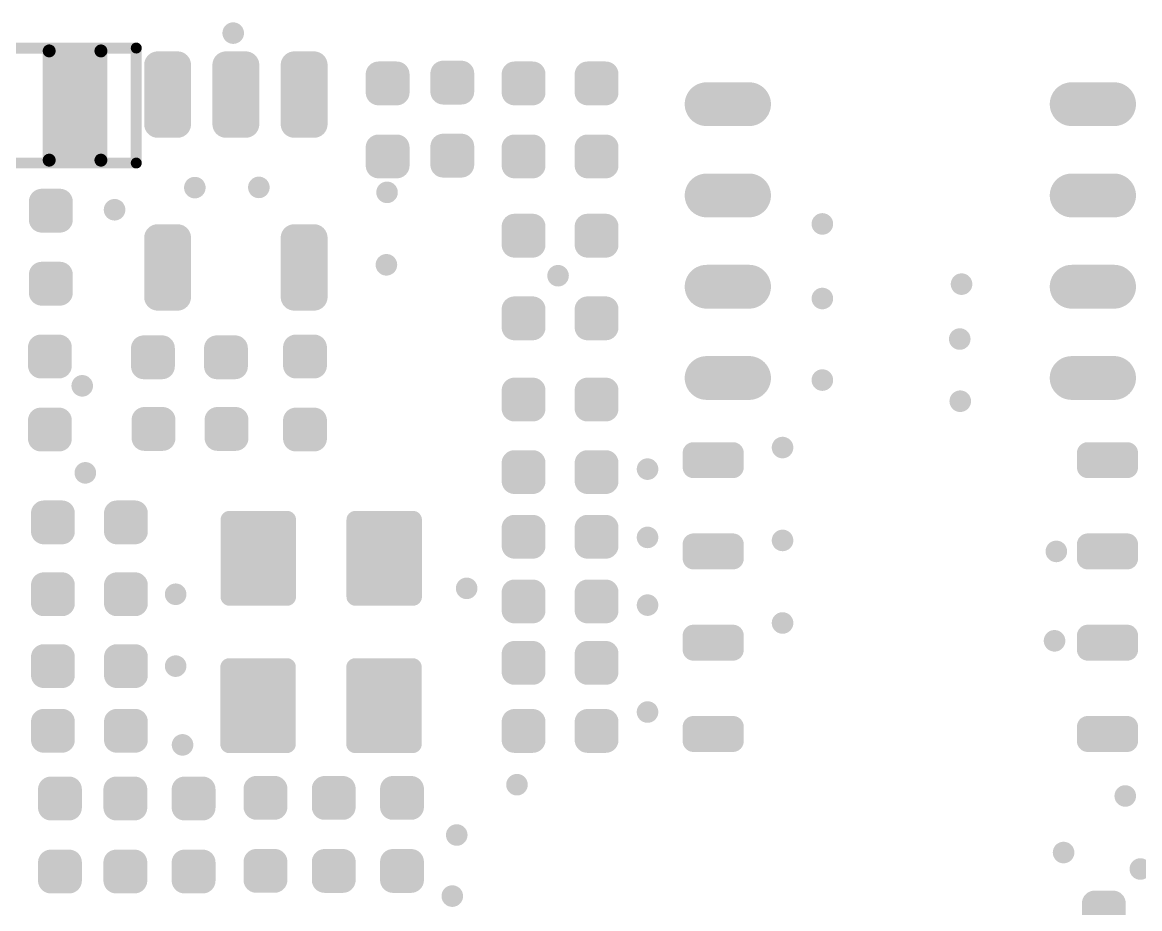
# Model space of a CAD drawing. Header units: millimetres. Extents: x 135.3 to 226.6, y 69.5 to 125.
# Drawn here: x 166.64 to 182.19, y 87.43 to 99.76 of the extents above; entities that cross this region are included whole.
import ezdxf

# ---------------------------------------------------------------- set-up
doc = ezdxf.new("R2010")
doc.units = ezdxf.units.MM
for name, color, linetype in [('Mechanical13', 56, 'Continuous'), ('TopSolder', 216, 'Continuous'), ('ViaHoleLayer', 16, 'Continuous')]:
    doc.layers.add(name, color=color, linetype=linetype)

# ---------------------------------------------------------------- blocks, each defined once
blk = doc.blocks.new('WSON8_6_5__2')
at = {"layer": 'TopSolder', "const_width": 0.15}
for points in [[(-3.246, 2.005, 1), (-3.096, 2.005, 1)], [(-2.696, 2.005, 1), (-2.546, 2.005, 1)], [(2.241, 2.005, 1), (2.391, 2.005, 1)], [(2.791, 2.005, 1), (2.941, 2.005, 1)], [(-3.246, 1.805, 1), (-3.096, 1.805, 1)], [(-2.696, 1.805, 1), (-2.546, 1.805, 1)], [(2.241, 1.805, 1), (2.391, 1.805, 1)], [(2.791, 1.805, 1), (2.941, 1.805, 1)], [(-3.246, 0.735, 1), (-3.096, 0.735, 1)], [(-2.696, 0.735, 1), (-2.546, 0.735, 1)], [(2.241, 0.735, 1), (2.391, 0.735, 1)], [(2.791, 0.735, 1), (2.941, 0.735, 1)], [(-3.246, 0.535, 1), (-3.096, 0.535, 1)], [(-2.696, 0.535, 1), (-2.546, 0.535, 1)], [(2.241, 0.535, 1), (2.391, 0.535, 1)], [(2.791, 0.535, 1), (2.941, 0.535, 1)], [(-3.246, -0.535, 1), (-3.096, -0.535, 1)], [(-2.696, -0.535, 1), (-2.546, -0.535, 1)], [(2.241, -0.535, 1), (2.391, -0.535, 1)], [(2.791, -0.535, 1), (2.941, -0.535, 1)], [(-3.246, -0.735, 1), (-3.096, -0.735, 1)], [(-2.696, -0.735, 1), (-2.546, -0.735, 1)], [(2.241, -0.735, 1), (2.391, -0.735, 1)], [(2.791, -0.735, 1), (2.941, -0.735, 1)], [(-3.246, -1.805, 1), (-3.096, -1.805, 1)], [(-2.696, -1.805, 1), (-2.546, -1.805, 1)], [(2.241, -1.805, 1), (2.391, -1.805, 1)], [(2.791, -1.805, 1), (2.941, -1.805, 1)], [(-3.246, -2.005, 1), (-3.096, -2.005, 1)], [(-2.696, -2.005, 1), (-2.546, -2.005, 1)], [(2.241, -2.005, 1), (2.391, -2.005, 1)], [(2.791, -2.005, 1), (2.941, -2.005, 1)]]:
    blk.add_lwpolyline(points, format="xyb", close=True, dxfattribs=at)
at = {"layer": 'TopSolder'}
for points in [[(-3.171, 1.655), (-2.621, 1.655), (-3.171, 2.155), (-2.621, 2.155)], [(2.316, 1.655), (2.866, 1.655), (2.316, 2.155), (2.866, 2.155)], [(-3.321, 1.805), (-2.471, 1.805), (-3.321, 2.005), (-2.471, 2.005)], [(2.166, 1.805), (3.016, 1.805), (2.166, 2.005), (3.016, 2.005)], [(-3.171, 0.385), (-2.621, 0.385), (-3.171, 0.885), (-2.621, 0.885)], [(2.316, 0.385), (2.866, 0.385), (2.316, 0.885), (2.866, 0.885)], [(-3.321, 0.535), (-2.471, 0.535), (-3.321, 0.735), (-2.471, 0.735)], [(2.166, 0.535), (3.016, 0.535), (2.166, 0.735), (3.016, 0.735)], [(-3.171, -0.885), (-2.621, -0.885), (-3.171, -0.385), (-2.621, -0.385)], [(2.316, -0.885), (2.866, -0.885), (2.316, -0.385), (2.866, -0.385)], [(-3.321, -0.735), (-2.471, -0.735), (-3.321, -0.535), (-2.471, -0.535)], [(2.166, -0.735), (3.016, -0.735), (2.166, -0.535), (3.016, -0.535)], [(-3.171, -2.155), (-2.621, -2.155), (-3.171, -1.655), (-2.621, -1.655)], [(2.316, -2.155), (2.866, -2.155), (2.316, -1.655), (2.866, -1.655)], [(-3.321, -2.005), (-2.471, -2.005), (-3.321, -1.805), (-2.471, -1.805)], [(2.166, -2.005), (3.016, -2.005), (2.166, -1.805), (3.016, -1.805)]]:
    blk.add_solid(points, dxfattribs=at)
blk = doc.blocks.new('0402R_N_HIGHDENSITY_3')
at = {"layer": 'TopSolder', "const_width": 0.1778}
for points in [[(-0.7239, 0.127, 1), (-0.5461, 0.127, 1)], [(-0.4699, 0.127, 1), (-0.2921, 0.127, 1)], [(0.2921, 0.127, 1), (0.4699, 0.127, 1)], [(0.5461, 0.127, 1), (0.7239, 0.127, 1)], [(-0.7239, -0.127, 1), (-0.5461, -0.127, 1)], [(-0.4699, -0.127, 1), (-0.2921, -0.127, 1)], [(0.2921, -0.127, 1), (0.4699, -0.127, 1)], [(0.5461, -0.127, 1), (0.7239, -0.127, 1)]]:
    blk.add_lwpolyline(points, format="xyb", close=True, dxfattribs=at)
at = {"layer": 'TopSolder'}
for points in [[(-0.635, -0.3048), (-0.381, -0.3048), (-0.635, 0.3048), (-0.381, 0.3048)], [(0.381, -0.3048), (0.635, -0.3048), (0.381, 0.3048), (0.635, 0.3048)], [(-0.8128, -0.127), (-0.2032, -0.127), (-0.8128, 0.127), (-0.2032, 0.127)], [(0.2032, -0.127), (0.8128, -0.127), (0.2032, 0.127), (0.8128, 0.127)]]:
    blk.add_solid(points, dxfattribs=at)
blk = doc.blocks.new('SOP8_150____14')
at = {"layer": 'TopSolder', "const_width": 0.61}
for points in [[(-2.423, 1.905), (-3.013, 1.905)], [(2.657, 1.905), (2.067, 1.905)], [(-2.423, 0.635), (-3.013, 0.635)], [(2.657, 0.635), (2.067, 0.635)], [(-2.423, -0.635), (-3.013, -0.635)], [(2.657, -0.635), (2.067, -0.635)], [(-2.423, -1.905), (-3.013, -1.905)], [(2.657, -1.905), (2.067, -1.905)]]:
    blk.add_lwpolyline(points, dxfattribs=at)
at = {"layer": 'TopSolder', "const_width": 0.305}
for points in [[(-3.165, 1.905, 1), (-2.861, 1.905, 1)], [(-2.575, 1.905, 1), (-2.27, 1.905, 1)], [(1.915, 1.905, 1), (2.219, 1.905, 1)], [(2.505, 1.905, 1), (2.81, 1.905, 1)], [(-3.165, 0.635, 1), (-2.861, 0.635, 1)], [(-2.575, 0.635, 1), (-2.27, 0.635, 1)], [(1.915, 0.635, 1), (2.219, 0.635, 1)], [(2.505, 0.635, 1), (2.81, 0.635, 1)], [(-3.165, -0.635, 1), (-2.861, -0.635, 1)], [(-2.575, -0.635, 1), (-2.27, -0.635, 1)], [(1.915, -0.635, 1), (2.219, -0.635, 1)], [(2.505, -0.635, 1), (2.81, -0.635, 1)], [(-3.165, -1.905, 1), (-2.861, -1.905, 1)], [(-2.575, -1.905, 1), (-2.27, -1.905, 1)], [(1.915, -1.905, 1), (2.219, -1.905, 1)], [(2.505, -1.905, 1), (2.81, -1.905, 1)]]:
    blk.add_lwpolyline(points, format="xyb", close=True, dxfattribs=at)
blk = doc.blocks.new('0402C_N_HIGHDENSITY_32')
at = {"layer": 'TopSolder', "const_width": 0.1778}
for points in [[(-0.7239, 0.127, 1), (-0.5461, 0.127, 1)], [(-0.4699, 0.127, 1), (-0.2921, 0.127, 1)], [(0.2921, 0.127, 1), (0.4699, 0.127, 1)], [(0.5461, 0.127, 1), (0.7239, 0.127, 1)], [(-0.7239, -0.127, 1), (-0.5461, -0.127, 1)], [(-0.4699, -0.127, 1), (-0.2921, -0.127, 1)], [(0.2921, -0.127, 1), (0.4699, -0.127, 1)], [(0.5461, -0.127, 1), (0.7239, -0.127, 1)]]:
    blk.add_lwpolyline(points, format="xyb", close=True, dxfattribs=at)
at = {"layer": 'TopSolder'}
for points in [[(-0.635, -0.3048), (-0.381, -0.3048), (-0.635, 0.3048), (-0.381, 0.3048)], [(0.381, -0.3048), (0.635, -0.3048), (0.381, 0.3048), (0.635, 0.3048)], [(-0.8128, -0.127), (-0.2032, -0.127), (-0.8128, 0.127), (-0.2032, 0.127)], [(0.2032, -0.127), (0.8128, -0.127), (0.2032, 0.127), (0.8128, 0.127)]]:
    blk.add_solid(points, dxfattribs=at)
blk = doc.blocks.new('SOT23_5_M_35')
at = {"layer": 'TopSolder', "const_width": 0.188}
for points in [[(-1.182, 1.615, 1), (-0.993, 1.615, 1)], [(-0.907, 1.615, 1), (-0.718, 1.615, 1)], [(0.718, 1.615, 1), (0.907, 1.615, 1)], [(0.993, 1.615, 1), (1.182, 1.615, 1)], [(-1.182, 0.79, 1), (-0.993, 0.79, 1)], [(-0.907, 0.79, 1), (-0.718, 0.79, 1)], [(0.718, 0.79, 1), (0.907, 0.79, 1)], [(0.993, 0.79, 1), (1.182, 0.79, 1)], [(-1.182, -0.79, 1), (-0.993, -0.79, 1)], [(-0.907, -0.79, 1), (-0.718, -0.79, 1)], [(-0.232, -0.79, 1), (-0.043, -0.79, 1)], [(0.043, -0.79, 1), (0.232, -0.79, 1)], [(0.718, -0.79, 1), (0.907, -0.79, 1)], [(0.993, -0.79, 1), (1.182, -0.79, 1)], [(-1.182, -1.615, 1), (-0.993, -1.615, 1)], [(-0.907, -1.615, 1), (-0.718, -1.615, 1)], [(-0.232, -1.615, 1), (-0.043, -1.615, 1)], [(0.043, -1.615, 1), (0.232, -1.615, 1)], [(0.718, -1.615, 1), (0.907, -1.615, 1)], [(0.993, -1.615, 1), (1.182, -1.615, 1)]]:
    blk.add_lwpolyline(points, format="xyb", close=True, dxfattribs=at)
at = {"layer": 'TopSolder'}
for points in [[(-1.088, 0.601), (-0.813, 0.601), (-1.088, 1.803), (-0.813, 1.803)], [(0.812, 0.601), (1.087, 0.601), (0.812, 1.803), (1.087, 1.803)], [(-1.276, 0.79), (-0.624, 0.79), (-1.276, 1.615), (-0.624, 1.615)], [(0.624, 0.79), (1.276, 0.79), (0.624, 1.615), (1.276, 1.615)], [(-1.088, -1.803), (-0.813, -1.803), (-1.088, -0.601), (-0.813, -0.601)], [(-0.137, -1.803), (0.138, -1.803), (-0.137, -0.601), (0.138, -0.601)], [(0.812, -1.803), (1.087, -1.803), (0.812, -0.601), (1.087, -0.601)], [(-1.276, -1.615), (-0.624, -1.615), (-1.276, -0.79), (-0.624, -0.79)], [(-0.326, -1.615), (0.326, -1.615), (-0.326, -0.79), (0.326, -0.79)], [(0.624, -1.615), (1.276, -1.615), (0.624, -0.79), (1.276, -0.79)]]:
    blk.add_solid(points, dxfattribs=at)
blk = doc.blocks.new('0402R_N_HIGHDENSITY_39')
at = {"layer": 'TopSolder', "const_width": 0.1778}
for points in [[(-0.7239, 0.127, 1), (-0.5461, 0.127, 1)], [(-0.4699, 0.127, 1), (-0.2921, 0.127, 1)], [(0.2921, 0.127, 1), (0.4699, 0.127, 1)], [(0.5461, 0.127, 1), (0.7239, 0.127, 1)], [(-0.7239, -0.127, 1), (-0.5461, -0.127, 1)], [(-0.4699, -0.127, 1), (-0.2921, -0.127, 1)], [(0.2921, -0.127, 1), (0.4699, -0.127, 1)], [(0.5461, -0.127, 1), (0.7239, -0.127, 1)]]:
    blk.add_lwpolyline(points, format="xyb", close=True, dxfattribs=at)
at = {"layer": 'TopSolder'}
for points in [[(-0.635, -0.3048), (-0.381, -0.3048), (-0.635, 0.3048), (-0.381, 0.3048)], [(0.381, -0.3048), (0.635, -0.3048), (0.381, 0.3048), (0.635, 0.3048)], [(-0.8128, -0.127), (-0.2032, -0.127), (-0.8128, 0.127), (-0.2032, 0.127)], [(0.2032, -0.127), (0.8128, -0.127), (0.2032, 0.127), (0.8128, 0.127)]]:
    blk.add_solid(points, dxfattribs=at)
blk = doc.blocks.new('0402R_N_HIGHDENSITY_40')
at = {"layer": 'TopSolder', "const_width": 0.1778}
for points in [[(-0.7239, 0.127, 1), (-0.5461, 0.127, 1)], [(-0.4699, 0.127, 1), (-0.2921, 0.127, 1)], [(0.2921, 0.127, 1), (0.4699, 0.127, 1)], [(0.5461, 0.127, 1), (0.7239, 0.127, 1)], [(-0.7239, -0.127, 1), (-0.5461, -0.127, 1)], [(-0.4699, -0.127, 1), (-0.2921, -0.127, 1)], [(0.2921, -0.127, 1), (0.4699, -0.127, 1)], [(0.5461, -0.127, 1), (0.7239, -0.127, 1)]]:
    blk.add_lwpolyline(points, format="xyb", close=True, dxfattribs=at)
at = {"layer": 'TopSolder'}
for points in [[(-0.635, -0.3048), (-0.381, -0.3048), (-0.635, 0.3048), (-0.381, 0.3048)], [(0.381, -0.3048), (0.635, -0.3048), (0.381, 0.3048), (0.635, 0.3048)], [(-0.8128, -0.127), (-0.2032, -0.127), (-0.8128, 0.127), (-0.2032, 0.127)], [(0.2032, -0.127), (0.8128, -0.127), (0.2032, 0.127), (0.8128, 0.127)]]:
    blk.add_solid(points, dxfattribs=at)
blk = doc.blocks.new('0402R_N_HIGHDENSITY_41')
at = {"layer": 'TopSolder', "const_width": 0.1778}
for points in [[(-0.7239, 0.127, 1), (-0.5461, 0.127, 1)], [(-0.4699, 0.127, 1), (-0.2921, 0.127, 1)], [(0.2921, 0.127, 1), (0.4699, 0.127, 1)], [(0.5461, 0.127, 1), (0.7239, 0.127, 1)], [(-0.7239, -0.127, 1), (-0.5461, -0.127, 1)], [(-0.4699, -0.127, 1), (-0.2921, -0.127, 1)], [(0.2921, -0.127, 1), (0.4699, -0.127, 1)], [(0.5461, -0.127, 1), (0.7239, -0.127, 1)]]:
    blk.add_lwpolyline(points, format="xyb", close=True, dxfattribs=at)
at = {"layer": 'TopSolder'}
for points in [[(-0.635, -0.3048), (-0.381, -0.3048), (-0.635, 0.3048), (-0.381, 0.3048)], [(0.381, -0.3048), (0.635, -0.3048), (0.381, 0.3048), (0.635, 0.3048)], [(-0.8128, -0.127), (-0.2032, -0.127), (-0.8128, 0.127), (-0.2032, 0.127)], [(0.2032, -0.127), (0.8128, -0.127), (0.2032, 0.127), (0.8128, 0.127)]]:
    blk.add_solid(points, dxfattribs=at)
blk = doc.blocks.new('0402R_N_HIGHDENSITY_42')
at = {"layer": 'TopSolder', "const_width": 0.1778}
for points in [[(-0.7239, 0.127, 1), (-0.5461, 0.127, 1)], [(-0.4699, 0.127, 1), (-0.2921, 0.127, 1)], [(0.2921, 0.127, 1), (0.4699, 0.127, 1)], [(0.5461, 0.127, 1), (0.7239, 0.127, 1)], [(-0.7239, -0.127, 1), (-0.5461, -0.127, 1)], [(-0.4699, -0.127, 1), (-0.2921, -0.127, 1)], [(0.2921, -0.127, 1), (0.4699, -0.127, 1)], [(0.5461, -0.127, 1), (0.7239, -0.127, 1)]]:
    blk.add_lwpolyline(points, format="xyb", close=True, dxfattribs=at)
at = {"layer": 'TopSolder'}
for points in [[(-0.635, -0.3048), (-0.381, -0.3048), (-0.635, 0.3048), (-0.381, 0.3048)], [(0.381, -0.3048), (0.635, -0.3048), (0.381, 0.3048), (0.635, 0.3048)], [(-0.8128, -0.127), (-0.2032, -0.127), (-0.8128, 0.127), (-0.2032, 0.127)], [(0.2032, -0.127), (0.8128, -0.127), (0.2032, 0.127), (0.8128, 0.127)]]:
    blk.add_solid(points, dxfattribs=at)
blk = doc.blocks.new('0402R_N_HIGHDENSITY_43')
at = {"layer": 'TopSolder', "const_width": 0.1778}
for points in [[(-0.7239, 0.127, 1), (-0.5461, 0.127, 1)], [(-0.4699, 0.127, 1), (-0.2921, 0.127, 1)], [(0.2921, 0.127, 1), (0.4699, 0.127, 1)], [(0.5461, 0.127, 1), (0.7239, 0.127, 1)], [(-0.7239, -0.127, 1), (-0.5461, -0.127, 1)], [(-0.4699, -0.127, 1), (-0.2921, -0.127, 1)], [(0.2921, -0.127, 1), (0.4699, -0.127, 1)], [(0.5461, -0.127, 1), (0.7239, -0.127, 1)]]:
    blk.add_lwpolyline(points, format="xyb", close=True, dxfattribs=at)
at = {"layer": 'TopSolder'}
for points in [[(-0.635, -0.3048), (-0.381, -0.3048), (-0.635, 0.3048), (-0.381, 0.3048)], [(0.381, -0.3048), (0.635, -0.3048), (0.381, 0.3048), (0.635, 0.3048)], [(-0.8128, -0.127), (-0.2032, -0.127), (-0.8128, 0.127), (-0.2032, 0.127)], [(0.2032, -0.127), (0.8128, -0.127), (0.2032, 0.127), (0.8128, 0.127)]]:
    blk.add_solid(points, dxfattribs=at)
blk = doc.blocks.new('0402R_N_HIGHDENSITY_44')
at = {"layer": 'TopSolder', "const_width": 0.1778}
for points in [[(-0.7239, 0.127, 1), (-0.5461, 0.127, 1)], [(-0.4699, 0.127, 1), (-0.2921, 0.127, 1)], [(0.2921, 0.127, 1), (0.4699, 0.127, 1)], [(0.5461, 0.127, 1), (0.7239, 0.127, 1)], [(-0.7239, -0.127, 1), (-0.5461, -0.127, 1)], [(-0.4699, -0.127, 1), (-0.2921, -0.127, 1)], [(0.2921, -0.127, 1), (0.4699, -0.127, 1)], [(0.5461, -0.127, 1), (0.7239, -0.127, 1)]]:
    blk.add_lwpolyline(points, format="xyb", close=True, dxfattribs=at)
at = {"layer": 'TopSolder'}
for points in [[(-0.635, -0.3048), (-0.381, -0.3048), (-0.635, 0.3048), (-0.381, 0.3048)], [(0.381, -0.3048), (0.635, -0.3048), (0.381, 0.3048), (0.635, 0.3048)], [(-0.8128, -0.127), (-0.2032, -0.127), (-0.8128, 0.127), (-0.2032, 0.127)], [(0.2032, -0.127), (0.8128, -0.127), (0.2032, 0.127), (0.8128, 0.127)]]:
    blk.add_solid(points, dxfattribs=at)
blk = doc.blocks.new('0402R_N_HIGHDENSITY_45')
at = {"layer": 'TopSolder', "const_width": 0.1778}
for points in [[(-0.7239, 0.127, 1), (-0.5461, 0.127, 1)], [(-0.4699, 0.127, 1), (-0.2921, 0.127, 1)], [(0.2921, 0.127, 1), (0.4699, 0.127, 1)], [(0.5461, 0.127, 1), (0.7239, 0.127, 1)], [(-0.7239, -0.127, 1), (-0.5461, -0.127, 1)], [(-0.4699, -0.127, 1), (-0.2921, -0.127, 1)], [(0.2921, -0.127, 1), (0.4699, -0.127, 1)], [(0.5461, -0.127, 1), (0.7239, -0.127, 1)]]:
    blk.add_lwpolyline(points, format="xyb", close=True, dxfattribs=at)
at = {"layer": 'TopSolder'}
for points in [[(-0.635, -0.3048), (-0.381, -0.3048), (-0.635, 0.3048), (-0.381, 0.3048)], [(0.381, -0.3048), (0.635, -0.3048), (0.381, 0.3048), (0.635, 0.3048)], [(-0.8128, -0.127), (-0.2032, -0.127), (-0.8128, 0.127), (-0.2032, 0.127)], [(0.2032, -0.127), (0.8128, -0.127), (0.2032, 0.127), (0.8128, 0.127)]]:
    blk.add_solid(points, dxfattribs=at)
blk = doc.blocks.new('0402R_N_HIGHDENSITY_46')
at = {"layer": 'TopSolder', "const_width": 0.1778}
for points in [[(-0.7239, 0.127, 1), (-0.5461, 0.127, 1)], [(-0.4699, 0.127, 1), (-0.2921, 0.127, 1)], [(0.2921, 0.127, 1), (0.4699, 0.127, 1)], [(0.5461, 0.127, 1), (0.7239, 0.127, 1)], [(-0.7239, -0.127, 1), (-0.5461, -0.127, 1)], [(-0.4699, -0.127, 1), (-0.2921, -0.127, 1)], [(0.2921, -0.127, 1), (0.4699, -0.127, 1)], [(0.5461, -0.127, 1), (0.7239, -0.127, 1)]]:
    blk.add_lwpolyline(points, format="xyb", close=True, dxfattribs=at)
at = {"layer": 'TopSolder'}
for points in [[(-0.635, -0.3048), (-0.381, -0.3048), (-0.635, 0.3048), (-0.381, 0.3048)], [(0.381, -0.3048), (0.635, -0.3048), (0.381, 0.3048), (0.635, 0.3048)], [(-0.8128, -0.127), (-0.2032, -0.127), (-0.8128, 0.127), (-0.2032, 0.127)], [(0.2032, -0.127), (0.8128, -0.127), (0.2032, 0.127), (0.8128, 0.127)]]:
    blk.add_solid(points, dxfattribs=at)
blk = doc.blocks.new('0402R_N_HIGHDENSITY_49')
at = {"layer": 'TopSolder', "const_width": 0.1778}
for points in [[(-0.7239, 0.127, 1), (-0.5461, 0.127, 1)], [(-0.4699, 0.127, 1), (-0.2921, 0.127, 1)], [(0.2921, 0.127, 1), (0.4699, 0.127, 1)], [(0.5461, 0.127, 1), (0.7239, 0.127, 1)], [(-0.7239, -0.127, 1), (-0.5461, -0.127, 1)], [(-0.4699, -0.127, 1), (-0.2921, -0.127, 1)], [(0.2921, -0.127, 1), (0.4699, -0.127, 1)], [(0.5461, -0.127, 1), (0.7239, -0.127, 1)]]:
    blk.add_lwpolyline(points, format="xyb", close=True, dxfattribs=at)
at = {"layer": 'TopSolder'}
for points in [[(-0.635, -0.3048), (-0.381, -0.3048), (-0.635, 0.3048), (-0.381, 0.3048)], [(0.381, -0.3048), (0.635, -0.3048), (0.381, 0.3048), (0.635, 0.3048)], [(-0.8128, -0.127), (-0.2032, -0.127), (-0.8128, 0.127), (-0.2032, 0.127)], [(0.2032, -0.127), (0.8128, -0.127), (0.2032, 0.127), (0.8128, 0.127)]]:
    blk.add_solid(points, dxfattribs=at)
blk = doc.blocks.new('0402R_N_HIGHDENSITY_50')
at = {"layer": 'TopSolder', "const_width": 0.1778}
for points in [[(-0.7239, 0.127, 1), (-0.5461, 0.127, 1)], [(-0.4699, 0.127, 1), (-0.2921, 0.127, 1)], [(0.2921, 0.127, 1), (0.4699, 0.127, 1)], [(0.5461, 0.127, 1), (0.7239, 0.127, 1)], [(-0.7239, -0.127, 1), (-0.5461, -0.127, 1)], [(-0.4699, -0.127, 1), (-0.2921, -0.127, 1)], [(0.2921, -0.127, 1), (0.4699, -0.127, 1)], [(0.5461, -0.127, 1), (0.7239, -0.127, 1)]]:
    blk.add_lwpolyline(points, format="xyb", close=True, dxfattribs=at)
at = {"layer": 'TopSolder'}
for points in [[(-0.635, -0.3048), (-0.381, -0.3048), (-0.635, 0.3048), (-0.381, 0.3048)], [(0.381, -0.3048), (0.635, -0.3048), (0.381, 0.3048), (0.635, 0.3048)], [(-0.8128, -0.127), (-0.2032, -0.127), (-0.8128, 0.127), (-0.2032, 0.127)], [(0.2032, -0.127), (0.8128, -0.127), (0.2032, 0.127), (0.8128, 0.127)]]:
    blk.add_solid(points, dxfattribs=at)
blk = doc.blocks.new('0402R_N_HIGHDENSITY_86')
at = {"layer": 'TopSolder', "const_width": 0.1778}
for points in [[(-0.7239, 0.127, 1), (-0.5461, 0.127, 1)], [(-0.4699, 0.127, 1), (-0.2921, 0.127, 1)], [(0.2921, 0.127, 1), (0.4699, 0.127, 1)], [(0.5461, 0.127, 1), (0.7239, 0.127, 1)], [(-0.7239, -0.127, 1), (-0.5461, -0.127, 1)], [(-0.4699, -0.127, 1), (-0.2921, -0.127, 1)], [(0.2921, -0.127, 1), (0.4699, -0.127, 1)], [(0.5461, -0.127, 1), (0.7239, -0.127, 1)]]:
    blk.add_lwpolyline(points, format="xyb", close=True, dxfattribs=at)
at = {"layer": 'TopSolder'}
for points in [[(-0.635, -0.3048), (-0.381, -0.3048), (-0.635, 0.3048), (-0.381, 0.3048)], [(0.381, -0.3048), (0.635, -0.3048), (0.381, 0.3048), (0.635, 0.3048)], [(-0.8128, -0.127), (-0.2032, -0.127), (-0.8128, 0.127), (-0.2032, 0.127)], [(0.2032, -0.127), (0.8128, -0.127), (0.2032, 0.127), (0.8128, 0.127)]]:
    blk.add_solid(points, dxfattribs=at)
blk = doc.blocks.new('0402R_N_HIGHDENSITY_87')
at = {"layer": 'TopSolder', "const_width": 0.1778}
for points in [[(-0.7239, 0.127, 1), (-0.5461, 0.127, 1)], [(-0.4699, 0.127, 1), (-0.2921, 0.127, 1)], [(0.2921, 0.127, 1), (0.4699, 0.127, 1)], [(0.5461, 0.127, 1), (0.7239, 0.127, 1)], [(-0.7239, -0.127, 1), (-0.5461, -0.127, 1)], [(-0.4699, -0.127, 1), (-0.2921, -0.127, 1)], [(0.2921, -0.127, 1), (0.4699, -0.127, 1)], [(0.5461, -0.127, 1), (0.7239, -0.127, 1)]]:
    blk.add_lwpolyline(points, format="xyb", close=True, dxfattribs=at)
at = {"layer": 'TopSolder'}
for points in [[(-0.635, -0.3048), (-0.381, -0.3048), (-0.635, 0.3048), (-0.381, 0.3048)], [(0.381, -0.3048), (0.635, -0.3048), (0.381, 0.3048), (0.635, 0.3048)], [(-0.8128, -0.127), (-0.2032, -0.127), (-0.8128, 0.127), (-0.2032, 0.127)], [(0.2032, -0.127), (0.8128, -0.127), (0.2032, 0.127), (0.8128, 0.127)]]:
    blk.add_solid(points, dxfattribs=at)
blk = doc.blocks.new('0806L___SMALL_107')
at = {"layer": 'Mechanical13', "const_width": 0.152}
for points in [[(2.7, 0.8), (-0.7, 0.8)], [(-0.7, 0.8), (-0.7, -0.8)], [(2.7, 0.8), (2.7, -0.8)], [(2.7, -0.8), (-0.7, -0.8)]]:
    blk.add_lwpolyline(points, dxfattribs=at)
at = {"layer": 'Mechanical13', "const_width": 0.0762}
for points in [[(-0.738, 0.8, 1), (-0.662, 0.8, 1)], [(-0.738, 0.8, 1), (-0.662, 0.8, 1)], [(2.662, 0.8, 1), (2.738, 0.8, 1)], [(2.662, 0.8, 1), (2.738, 0.8, 1)], [(-0.738, -0.8, 1), (-0.662, -0.8, 1)], [(-0.738, -0.8, 1), (-0.662, -0.8, 1)], [(2.662, -0.8, 1), (2.738, -0.8, 1)], [(2.662, -0.8, 1), (2.738, -0.8, 1)]]:
    blk.add_lwpolyline(points, format="xyb", close=True, dxfattribs=at)
at = {"layer": 'TopSolder', "const_width": 0.09}
for points in [[(-0.253, 0.76, 1), (-0.163, 0.76, 1)], [(0.467, 0.76, 1), (0.557, 0.76, 1)], [(1.449, 0.76, 1), (1.539, 0.76, 1)], [(2.169, 0.76, 1), (2.259, 0.76, 1)], [(-0.253, -0.76, 1), (-0.163, -0.76, 1)], [(0.467, -0.76, 1), (0.557, -0.76, 1)], [(1.449, -0.76, 1), (1.539, -0.76, 1)], [(2.169, -0.76, 1), (2.259, -0.76, 1)]]:
    blk.add_lwpolyline(points, format="xyb", close=True, dxfattribs=at)
at = {"layer": 'TopSolder'}
for points in [[(-0.208, -0.85), (0.512, -0.85), (-0.208, 0.85), (0.512, 0.85)], [(1.494, -0.85), (2.214, -0.85), (1.494, 0.85), (2.214, 0.85)], [(-0.298, -0.76), (0.602, -0.76), (-0.298, 0.76), (0.602, 0.76)], [(1.404, -0.76), (2.304, -0.76), (1.404, 0.76), (2.304, 0.76)]]:
    blk.add_solid(points, dxfattribs=at)
blk = doc.blocks.new('0402R_N_HIGHDENSITY_141')
at = {"layer": 'TopSolder', "const_width": 0.1778}
for points in [[(-0.7239, 0.127, 1), (-0.5461, 0.127, 1)], [(-0.4699, 0.127, 1), (-0.2921, 0.127, 1)], [(0.2921, 0.127, 1), (0.4699, 0.127, 1)], [(0.5461, 0.127, 1), (0.7239, 0.127, 1)], [(-0.7239, -0.127, 1), (-0.5461, -0.127, 1)], [(-0.4699, -0.127, 1), (-0.2921, -0.127, 1)], [(0.2921, -0.127, 1), (0.4699, -0.127, 1)], [(0.5461, -0.127, 1), (0.7239, -0.127, 1)]]:
    blk.add_lwpolyline(points, format="xyb", close=True, dxfattribs=at)
at = {"layer": 'TopSolder'}
for points in [[(-0.635, -0.3048), (-0.381, -0.3048), (-0.635, 0.3048), (-0.381, 0.3048)], [(0.381, -0.3048), (0.635, -0.3048), (0.381, 0.3048), (0.635, 0.3048)], [(-0.8128, -0.127), (-0.2032, -0.127), (-0.8128, 0.127), (-0.2032, 0.127)], [(0.2032, -0.127), (0.8128, -0.127), (0.2032, 0.127), (0.8128, 0.127)]]:
    blk.add_solid(points, dxfattribs=at)
blk = doc.blocks.new('0402R_N_HIGHDENSITY_142')
at = {"layer": 'TopSolder', "const_width": 0.1778}
for points in [[(-0.7239, 0.127, 1), (-0.5461, 0.127, 1)], [(-0.4699, 0.127, 1), (-0.2921, 0.127, 1)], [(0.2921, 0.127, 1), (0.4699, 0.127, 1)], [(0.5461, 0.127, 1), (0.7239, 0.127, 1)], [(-0.7239, -0.127, 1), (-0.5461, -0.127, 1)], [(-0.4699, -0.127, 1), (-0.2921, -0.127, 1)], [(0.2921, -0.127, 1), (0.4699, -0.127, 1)], [(0.5461, -0.127, 1), (0.7239, -0.127, 1)]]:
    blk.add_lwpolyline(points, format="xyb", close=True, dxfattribs=at)
at = {"layer": 'TopSolder'}
for points in [[(-0.635, -0.3048), (-0.381, -0.3048), (-0.635, 0.3048), (-0.381, 0.3048)], [(0.381, -0.3048), (0.635, -0.3048), (0.381, 0.3048), (0.635, 0.3048)], [(-0.8128, -0.127), (-0.2032, -0.127), (-0.8128, 0.127), (-0.2032, 0.127)], [(0.2032, -0.127), (0.8128, -0.127), (0.2032, 0.127), (0.8128, 0.127)]]:
    blk.add_solid(points, dxfattribs=at)
blk = doc.blocks.new('0402R_N_HIGHDENSITY_143')
at = {"layer": 'TopSolder', "const_width": 0.1778}
for points in [[(-0.7239, 0.127, 1), (-0.5461, 0.127, 1)], [(-0.4699, 0.127, 1), (-0.2921, 0.127, 1)], [(0.2921, 0.127, 1), (0.4699, 0.127, 1)], [(0.5461, 0.127, 1), (0.7239, 0.127, 1)], [(-0.7239, -0.127, 1), (-0.5461, -0.127, 1)], [(-0.4699, -0.127, 1), (-0.2921, -0.127, 1)], [(0.2921, -0.127, 1), (0.4699, -0.127, 1)], [(0.5461, -0.127, 1), (0.7239, -0.127, 1)]]:
    blk.add_lwpolyline(points, format="xyb", close=True, dxfattribs=at)
at = {"layer": 'TopSolder'}
for points in [[(-0.635, -0.3048), (-0.381, -0.3048), (-0.635, 0.3048), (-0.381, 0.3048)], [(0.381, -0.3048), (0.635, -0.3048), (0.381, 0.3048), (0.635, 0.3048)], [(-0.8128, -0.127), (-0.2032, -0.127), (-0.8128, 0.127), (-0.2032, 0.127)], [(0.2032, -0.127), (0.8128, -0.127), (0.2032, 0.127), (0.8128, 0.127)]]:
    blk.add_solid(points, dxfattribs=at)
blk = doc.blocks.new('0402R_N_HIGHDENSITY_144')
at = {"layer": 'TopSolder', "const_width": 0.1778}
for points in [[(-0.7239, 0.127, 1), (-0.5461, 0.127, 1)], [(-0.4699, 0.127, 1), (-0.2921, 0.127, 1)], [(0.2921, 0.127, 1), (0.4699, 0.127, 1)], [(0.5461, 0.127, 1), (0.7239, 0.127, 1)], [(-0.7239, -0.127, 1), (-0.5461, -0.127, 1)], [(-0.4699, -0.127, 1), (-0.2921, -0.127, 1)], [(0.2921, -0.127, 1), (0.4699, -0.127, 1)], [(0.5461, -0.127, 1), (0.7239, -0.127, 1)]]:
    blk.add_lwpolyline(points, format="xyb", close=True, dxfattribs=at)
at = {"layer": 'TopSolder'}
for points in [[(-0.635, -0.3048), (-0.381, -0.3048), (-0.635, 0.3048), (-0.381, 0.3048)], [(0.381, -0.3048), (0.635, -0.3048), (0.381, 0.3048), (0.635, 0.3048)], [(-0.8128, -0.127), (-0.2032, -0.127), (-0.8128, 0.127), (-0.2032, 0.127)], [(0.2032, -0.127), (0.8128, -0.127), (0.2032, 0.127), (0.8128, 0.127)]]:
    blk.add_solid(points, dxfattribs=at)
blk = doc.blocks.new('0402R_N_HIGHDENSITY_146')
at = {"layer": 'TopSolder', "const_width": 0.1778}
for points in [[(-0.7239, 0.127, 1), (-0.5461, 0.127, 1)], [(-0.4699, 0.127, 1), (-0.2921, 0.127, 1)], [(0.2921, 0.127, 1), (0.4699, 0.127, 1)], [(0.5461, 0.127, 1), (0.7239, 0.127, 1)], [(-0.7239, -0.127, 1), (-0.5461, -0.127, 1)], [(-0.4699, -0.127, 1), (-0.2921, -0.127, 1)], [(0.2921, -0.127, 1), (0.4699, -0.127, 1)], [(0.5461, -0.127, 1), (0.7239, -0.127, 1)]]:
    blk.add_lwpolyline(points, format="xyb", close=True, dxfattribs=at)
at = {"layer": 'TopSolder'}
for points in [[(-0.635, -0.3048), (-0.381, -0.3048), (-0.635, 0.3048), (-0.381, 0.3048)], [(0.381, -0.3048), (0.635, -0.3048), (0.381, 0.3048), (0.635, 0.3048)], [(-0.8128, -0.127), (-0.2032, -0.127), (-0.8128, 0.127), (-0.2032, 0.127)], [(0.2032, -0.127), (0.8128, -0.127), (0.2032, 0.127), (0.8128, 0.127)]]:
    blk.add_solid(points, dxfattribs=at)
blk = doc.blocks.new('0402R_N_HIGHDENSITY_165')
at = {"layer": 'TopSolder', "const_width": 0.1778}
for points in [[(-0.7239, 0.127, 1), (-0.5461, 0.127, 1)], [(-0.4699, 0.127, 1), (-0.2921, 0.127, 1)], [(0.2921, 0.127, 1), (0.4699, 0.127, 1)], [(0.5461, 0.127, 1), (0.7239, 0.127, 1)], [(-0.7239, -0.127, 1), (-0.5461, -0.127, 1)], [(-0.4699, -0.127, 1), (-0.2921, -0.127, 1)], [(0.2921, -0.127, 1), (0.4699, -0.127, 1)], [(0.5461, -0.127, 1), (0.7239, -0.127, 1)]]:
    blk.add_lwpolyline(points, format="xyb", close=True, dxfattribs=at)
at = {"layer": 'TopSolder'}
for points in [[(-0.635, -0.3048), (-0.381, -0.3048), (-0.635, 0.3048), (-0.381, 0.3048)], [(0.381, -0.3048), (0.635, -0.3048), (0.381, 0.3048), (0.635, 0.3048)], [(-0.8128, -0.127), (-0.2032, -0.127), (-0.8128, 0.127), (-0.2032, 0.127)], [(0.2032, -0.127), (0.8128, -0.127), (0.2032, 0.127), (0.8128, 0.127)]]:
    blk.add_solid(points, dxfattribs=at)
blk = doc.blocks.new('C0805_M_172')
at = {"layer": 'TopSolder', "const_width": 0.125}
for points in [[(-0.056, 0.535, 1), (0.069, 0.535, 1)], [(0.744, 0.535, 1), (0.869, 0.535, 1)], [(1.696, 0.535, 1), (1.822, 0.535, 1)], [(2.496, 0.535, 1), (2.622, 0.535, 1)], [(-0.056, -0.535, 1), (0.069, -0.535, 1)], [(0.744, -0.535, 1), (0.869, -0.535, 1)], [(1.696, -0.535, 1), (1.822, -0.535, 1)], [(2.496, -0.535, 1), (2.622, -0.535, 1)]]:
    blk.add_lwpolyline(points, format="xyb", close=True, dxfattribs=at)
at = {"layer": 'TopSolder'}
for points in [[(0.006, -0.66), (0.806, -0.66), (0.006, 0.66), (0.806, 0.66)], [(1.759, -0.66), (2.559, -0.66), (1.759, 0.66), (2.559, 0.66)], [(-0.119, -0.535), (0.932, -0.535), (-0.119, 0.535), (0.932, 0.535)], [(1.634, -0.535), (2.684, -0.535), (1.634, 0.535), (2.684, 0.535)]]:
    blk.add_solid(points, dxfattribs=at)
blk = doc.blocks.new('0402C_N_HIGHDENSITY_173')
at = {"layer": 'TopSolder', "const_width": 0.1778}
for points in [[(-0.7239, 0.127, 1), (-0.5461, 0.127, 1)], [(-0.4699, 0.127, 1), (-0.2921, 0.127, 1)], [(0.2921, 0.127, 1), (0.4699, 0.127, 1)], [(0.5461, 0.127, 1), (0.7239, 0.127, 1)], [(-0.7239, -0.127, 1), (-0.5461, -0.127, 1)], [(-0.4699, -0.127, 1), (-0.2921, -0.127, 1)], [(0.2921, -0.127, 1), (0.4699, -0.127, 1)], [(0.5461, -0.127, 1), (0.7239, -0.127, 1)]]:
    blk.add_lwpolyline(points, format="xyb", close=True, dxfattribs=at)
at = {"layer": 'TopSolder'}
for points in [[(-0.635, -0.3048), (-0.381, -0.3048), (-0.635, 0.3048), (-0.381, 0.3048)], [(0.381, -0.3048), (0.635, -0.3048), (0.381, 0.3048), (0.635, 0.3048)], [(-0.8128, -0.127), (-0.2032, -0.127), (-0.8128, 0.127), (-0.2032, 0.127)], [(0.2032, -0.127), (0.8128, -0.127), (0.2032, 0.127), (0.8128, 0.127)]]:
    blk.add_solid(points, dxfattribs=at)
blk = doc.blocks.new('0402C_N_HIGHDENSITY_180')
at = {"layer": 'TopSolder', "const_width": 0.1778}
for points in [[(-0.7239, 0.127, 1), (-0.5461, 0.127, 1)], [(-0.4699, 0.127, 1), (-0.2921, 0.127, 1)], [(0.2921, 0.127, 1), (0.4699, 0.127, 1)], [(0.5461, 0.127, 1), (0.7239, 0.127, 1)], [(-0.7239, -0.127, 1), (-0.5461, -0.127, 1)], [(-0.4699, -0.127, 1), (-0.2921, -0.127, 1)], [(0.2921, -0.127, 1), (0.4699, -0.127, 1)], [(0.5461, -0.127, 1), (0.7239, -0.127, 1)]]:
    blk.add_lwpolyline(points, format="xyb", close=True, dxfattribs=at)
at = {"layer": 'TopSolder'}
for points in [[(-0.635, -0.3048), (-0.381, -0.3048), (-0.635, 0.3048), (-0.381, 0.3048)], [(0.381, -0.3048), (0.635, -0.3048), (0.381, 0.3048), (0.635, 0.3048)], [(-0.8128, -0.127), (-0.2032, -0.127), (-0.8128, 0.127), (-0.2032, 0.127)], [(0.2032, -0.127), (0.8128, -0.127), (0.2032, 0.127), (0.8128, 0.127)]]:
    blk.add_solid(points, dxfattribs=at)
blk = doc.blocks.new('0402C_N_HIGHDENSITY_182')
at = {"layer": 'TopSolder', "const_width": 0.1778}
for points in [[(-0.7239, 0.127, 1), (-0.5461, 0.127, 1)], [(-0.4699, 0.127, 1), (-0.2921, 0.127, 1)], [(0.2921, 0.127, 1), (0.4699, 0.127, 1)], [(0.5461, 0.127, 1), (0.7239, 0.127, 1)], [(-0.7239, -0.127, 1), (-0.5461, -0.127, 1)], [(-0.4699, -0.127, 1), (-0.2921, -0.127, 1)], [(0.2921, -0.127, 1), (0.4699, -0.127, 1)], [(0.5461, -0.127, 1), (0.7239, -0.127, 1)]]:
    blk.add_lwpolyline(points, format="xyb", close=True, dxfattribs=at)
at = {"layer": 'TopSolder'}
for points in [[(-0.635, -0.3048), (-0.381, -0.3048), (-0.635, 0.3048), (-0.381, 0.3048)], [(0.381, -0.3048), (0.635, -0.3048), (0.381, 0.3048), (0.635, 0.3048)], [(-0.8128, -0.127), (-0.2032, -0.127), (-0.8128, 0.127), (-0.2032, 0.127)], [(0.2032, -0.127), (0.8128, -0.127), (0.2032, 0.127), (0.8128, 0.127)]]:
    blk.add_solid(points, dxfattribs=at)
blk = doc.blocks.new('0402C_N_HIGHDENSITY_188')
at = {"layer": 'TopSolder', "const_width": 0.1778}
for points in [[(-0.7239, 0.127, 1), (-0.5461, 0.127, 1)], [(-0.4699, 0.127, 1), (-0.2921, 0.127, 1)], [(0.2921, 0.127, 1), (0.4699, 0.127, 1)], [(0.5461, 0.127, 1), (0.7239, 0.127, 1)], [(-0.7239, -0.127, 1), (-0.5461, -0.127, 1)], [(-0.4699, -0.127, 1), (-0.2921, -0.127, 1)], [(0.2921, -0.127, 1), (0.4699, -0.127, 1)], [(0.5461, -0.127, 1), (0.7239, -0.127, 1)]]:
    blk.add_lwpolyline(points, format="xyb", close=True, dxfattribs=at)
at = {"layer": 'TopSolder'}
for points in [[(-0.635, -0.3048), (-0.381, -0.3048), (-0.635, 0.3048), (-0.381, 0.3048)], [(0.381, -0.3048), (0.635, -0.3048), (0.381, 0.3048), (0.635, 0.3048)], [(-0.8128, -0.127), (-0.2032, -0.127), (-0.8128, 0.127), (-0.2032, 0.127)], [(0.2032, -0.127), (0.8128, -0.127), (0.2032, 0.127), (0.8128, 0.127)]]:
    blk.add_solid(points, dxfattribs=at)
blk = doc.blocks.new('0402C_N_HIGHDENSITY_189')
at = {"layer": 'TopSolder', "const_width": 0.1778}
for points in [[(-0.7239, 0.127, 1), (-0.5461, 0.127, 1)], [(-0.4699, 0.127, 1), (-0.2921, 0.127, 1)], [(0.2921, 0.127, 1), (0.4699, 0.127, 1)], [(0.5461, 0.127, 1), (0.7239, 0.127, 1)], [(-0.7239, -0.127, 1), (-0.5461, -0.127, 1)], [(-0.4699, -0.127, 1), (-0.2921, -0.127, 1)], [(0.2921, -0.127, 1), (0.4699, -0.127, 1)], [(0.5461, -0.127, 1), (0.7239, -0.127, 1)]]:
    blk.add_lwpolyline(points, format="xyb", close=True, dxfattribs=at)
at = {"layer": 'TopSolder'}
for points in [[(-0.635, -0.3048), (-0.381, -0.3048), (-0.635, 0.3048), (-0.381, 0.3048)], [(0.381, -0.3048), (0.635, -0.3048), (0.381, 0.3048), (0.635, 0.3048)], [(-0.8128, -0.127), (-0.2032, -0.127), (-0.8128, 0.127), (-0.2032, 0.127)], [(0.2032, -0.127), (0.8128, -0.127), (0.2032, 0.127), (0.8128, 0.127)]]:
    blk.add_solid(points, dxfattribs=at)
blk = doc.blocks.new('0402C_N_HIGHDENSITY_190')
at = {"layer": 'TopSolder', "const_width": 0.1778}
for points in [[(-0.7239, 0.127, 1), (-0.5461, 0.127, 1)], [(-0.4699, 0.127, 1), (-0.2921, 0.127, 1)], [(0.2921, 0.127, 1), (0.4699, 0.127, 1)], [(0.5461, 0.127, 1), (0.7239, 0.127, 1)], [(-0.7239, -0.127, 1), (-0.5461, -0.127, 1)], [(-0.4699, -0.127, 1), (-0.2921, -0.127, 1)], [(0.2921, -0.127, 1), (0.4699, -0.127, 1)], [(0.5461, -0.127, 1), (0.7239, -0.127, 1)]]:
    blk.add_lwpolyline(points, format="xyb", close=True, dxfattribs=at)
at = {"layer": 'TopSolder'}
for points in [[(-0.635, -0.3048), (-0.381, -0.3048), (-0.635, 0.3048), (-0.381, 0.3048)], [(0.381, -0.3048), (0.635, -0.3048), (0.381, 0.3048), (0.635, 0.3048)], [(-0.8128, -0.127), (-0.2032, -0.127), (-0.8128, 0.127), (-0.2032, 0.127)], [(0.2032, -0.127), (0.8128, -0.127), (0.2032, 0.127), (0.8128, 0.127)]]:
    blk.add_solid(points, dxfattribs=at)
blk = doc.blocks.new('0402C_N_HIGHDENSITY_191')
at = {"layer": 'TopSolder', "const_width": 0.1778}
for points in [[(-0.7239, 0.127, 1), (-0.5461, 0.127, 1)], [(-0.4699, 0.127, 1), (-0.2921, 0.127, 1)], [(0.2921, 0.127, 1), (0.4699, 0.127, 1)], [(0.5461, 0.127, 1), (0.7239, 0.127, 1)], [(-0.7239, -0.127, 1), (-0.5461, -0.127, 1)], [(-0.4699, -0.127, 1), (-0.2921, -0.127, 1)], [(0.2921, -0.127, 1), (0.4699, -0.127, 1)], [(0.5461, -0.127, 1), (0.7239, -0.127, 1)]]:
    blk.add_lwpolyline(points, format="xyb", close=True, dxfattribs=at)
at = {"layer": 'TopSolder'}
for points in [[(-0.635, -0.3048), (-0.381, -0.3048), (-0.635, 0.3048), (-0.381, 0.3048)], [(0.381, -0.3048), (0.635, -0.3048), (0.381, 0.3048), (0.635, 0.3048)], [(-0.8128, -0.127), (-0.2032, -0.127), (-0.8128, 0.127), (-0.2032, 0.127)], [(0.2032, -0.127), (0.8128, -0.127), (0.2032, 0.127), (0.8128, 0.127)]]:
    blk.add_solid(points, dxfattribs=at)
blk = doc.blocks.new('0402C_N_HIGHDENSITY_192')
at = {"layer": 'TopSolder', "const_width": 0.1778}
for points in [[(-0.7239, 0.127, 1), (-0.5461, 0.127, 1)], [(-0.4699, 0.127, 1), (-0.2921, 0.127, 1)], [(0.2921, 0.127, 1), (0.4699, 0.127, 1)], [(0.5461, 0.127, 1), (0.7239, 0.127, 1)], [(-0.7239, -0.127, 1), (-0.5461, -0.127, 1)], [(-0.4699, -0.127, 1), (-0.2921, -0.127, 1)], [(0.2921, -0.127, 1), (0.4699, -0.127, 1)], [(0.5461, -0.127, 1), (0.7239, -0.127, 1)]]:
    blk.add_lwpolyline(points, format="xyb", close=True, dxfattribs=at)
at = {"layer": 'TopSolder'}
for points in [[(-0.635, -0.3048), (-0.381, -0.3048), (-0.635, 0.3048), (-0.381, 0.3048)], [(0.381, -0.3048), (0.635, -0.3048), (0.381, 0.3048), (0.635, 0.3048)], [(-0.8128, -0.127), (-0.2032, -0.127), (-0.8128, 0.127), (-0.2032, 0.127)], [(0.2032, -0.127), (0.8128, -0.127), (0.2032, 0.127), (0.8128, 0.127)]]:
    blk.add_solid(points, dxfattribs=at)
blk = doc.blocks.new('C0805_M_197')
at = {"layer": 'TopSolder', "const_width": 0.125}
for points in [[(-0.056, 0.535, 1), (0.069, 0.535, 1)], [(0.744, 0.535, 1), (0.869, 0.535, 1)], [(1.696, 0.535, 1), (1.822, 0.535, 1)], [(2.496, 0.535, 1), (2.622, 0.535, 1)], [(-0.056, -0.535, 1), (0.069, -0.535, 1)], [(0.744, -0.535, 1), (0.869, -0.535, 1)], [(1.696, -0.535, 1), (1.822, -0.535, 1)], [(2.496, -0.535, 1), (2.622, -0.535, 1)]]:
    blk.add_lwpolyline(points, format="xyb", close=True, dxfattribs=at)
at = {"layer": 'TopSolder'}
for points in [[(0.006, -0.66), (0.806, -0.66), (0.006, 0.66), (0.806, 0.66)], [(1.759, -0.66), (2.559, -0.66), (1.759, 0.66), (2.559, 0.66)], [(-0.119, -0.535), (0.932, -0.535), (-0.119, 0.535), (0.932, 0.535)], [(1.634, -0.535), (2.684, -0.535), (1.634, 0.535), (2.684, 0.535)]]:
    blk.add_solid(points, dxfattribs=at)

msp = doc.modelspace()

# ---------------------------------------------------------------- linework, layer by layer
at = {"layer": 'ViaHoleLayer', "const_width": 0.15}
for points in [[(169.503, 99.614, 1), (169.653, 99.614, 1)], [(168.969, 97.464, 1), (169.119, 97.464, 1)], [(169.86, 97.467, 1), (170.01, 97.467, 1)], [(171.644, 97.398, 1), (171.794, 97.398, 1)], [(167.852, 97.156, 1), (168.002, 97.156, 1)], [(177.702, 96.959, 1), (177.852, 96.959, 1)], [(171.635, 96.39, 1), (171.785, 96.39, 1)], [(174.024, 96.238, 1), (174.174, 96.238, 1)], [(179.639, 96.121, 1), (179.789, 96.121, 1)], [(177.702, 95.921, 1), (177.852, 95.921, 1)], [(179.614, 95.357, 1), (179.764, 95.357, 1)], [(167.402, 94.706, 1), (167.552, 94.706, 1)], [(177.702, 94.786, 1), (177.852, 94.786, 1)], [(179.621, 94.492, 1), (179.771, 94.492, 1)], [(177.148, 93.847, 1), (177.298, 93.847, 1)], [(167.445, 93.495, 1), (167.595, 93.495, 1)], [(175.269, 93.547, 1), (175.419, 93.547, 1)], [(175.269, 92.597, 1), (175.419, 92.597, 1)], [(177.148, 92.555, 1), (177.298, 92.555, 1)], [(180.958, 92.402, 1), (181.108, 92.402, 1)], [(168.702, 91.806, 1), (168.852, 91.806, 1)], [(172.752, 91.888, 1), (172.902, 91.888, 1)], [(175.269, 91.655, 1), (175.419, 91.655, 1)], [(177.148, 91.406, 1), (177.298, 91.406, 1)], [(180.933, 91.158, 1), (181.083, 91.158, 1)], [(168.702, 90.806, 1), (168.852, 90.806, 1)], [(175.269, 90.167, 1), (175.419, 90.167, 1)], [(168.798, 89.71, 1), (168.948, 89.71, 1)], [(173.452, 89.156, 1), (173.602, 89.156, 1)], [(181.917, 88.999, 1), (182.067, 88.999, 1)], [(172.614, 88.456, 1), (172.764, 88.456, 1)], [(181.059, 88.212, 1), (181.209, 88.212, 1)], [(182.127, 87.983, 1), (182.277, 87.983, 1)], [(172.552, 87.606, 1), (172.702, 87.606, 1)]]:
    msp.add_lwpolyline(points, format="xyb", close=True, dxfattribs=at)

# ---------------------------------------------------------------- block references
for name, p, rotation in [('0806L___SMALL_107', (167.529, 98.606), 180), ('SOT23_5_M_35', (169.615, 97.556), 180), ('0402C_N_HIGHDENSITY_188', (171.727, 98.406), 270), ('0402R_N_HIGHDENSITY_43', (172.627, 98.417), 270), ('0402R_N_HIGHDENSITY_41', (173.619, 98.406), 90), ('0402R_N_HIGHDENSITY_42', (174.635, 98.406), 90), ('SOP8_150____14', (179.179, 96.72), 360), ('0402C_N_HIGHDENSITY_182', (167.04, 96.635), 270), ('0402C_N_HIGHDENSITY_191', (174.127, 96.795), 180), ('0402R_N_HIGHDENSITY_40', (174.127, 95.645), 180), ('0402C_N_HIGHDENSITY_32', (167.027, 94.606), 270), ('0402R_N_HIGHDENSITY_87', (168.969, 95.103), 180), ('0402R_N_HIGHDENSITY_86', (170.577, 94.606), 90), ('0402R_N_HIGHDENSITY_39', (174.127, 94.515), 180), ('0402C_N_HIGHDENSITY_180', (168.977, 94.106), 180), ('0402C_N_HIGHDENSITY_189', (174.127, 93.506), 360), ('0402R_N_HIGHDENSITY_50', (167.577, 92.806), 180), ('C0805_M_172', (172.086, 92.306), 180), ('0402C_N_HIGHDENSITY_190', (174.127, 92.606), 360), ('0402C_N_HIGHDENSITY_173', (167.577, 91.806), 360), ('0402R_N_HIGHDENSITY_44', (174.127, 91.706), 360), ('0402R_N_HIGHDENSITY_46', (174.127, 90.851), 360), ('0402C_N_HIGHDENSITY_192', (167.577, 90.806), 360), ('C0805_M_197', (172.083, 90.256), 180), ('0402R_N_HIGHDENSITY_49', (167.577, 89.906), 180), ('0402R_N_HIGHDENSITY_45', (174.127, 89.904), 360), ('0402R_N_HIGHDENSITY_144', (167.167, 88.456), 270), ('0402R_N_HIGHDENSITY_143', (168.077, 88.456), 270), ('0402R_N_HIGHDENSITY_142', (169.027, 88.456), 270), ('0402R_N_HIGHDENSITY_141', (170.027, 88.465), 270), ('0402R_N_HIGHDENSITY_165', (170.977, 88.464), 270), ('0402R_N_HIGHDENSITY_146', (171.927, 88.464), 270), ('0402R_N_HIGHDENSITY_3', (181.694, 86.87), 270)]:
    msp.add_blockref(name, p, dxfattribs=dict(rotation=rotation))
msp.add_blockref('WSON8_6_5__2', (179.154, 91.767))

doc.saveas('drawing.dxf')
